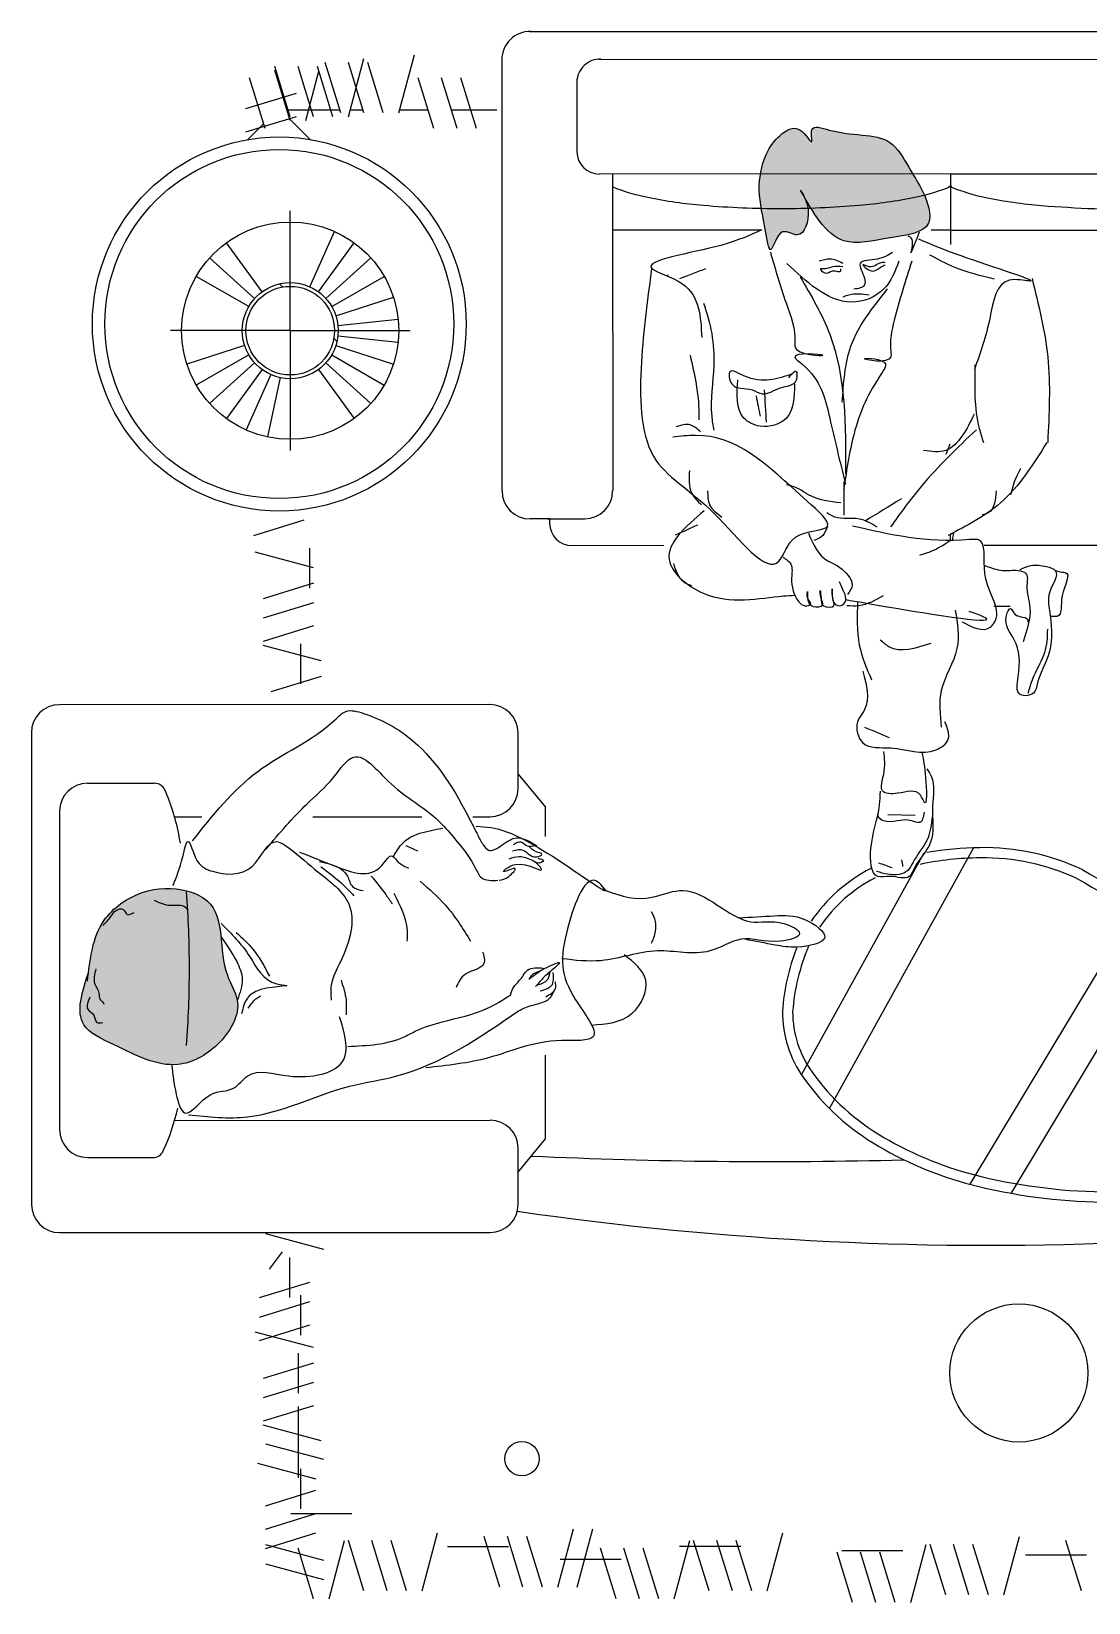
# Model space of a CAD drawing. Header units: millimetres. Extents: x -30782 to 40110, y 35885 to 73818.
# Drawn here: x 23906 to 25510, y 68543 to 70925 of the extents above; entities that cross this region are included whole.
import ezdxf

# ---------------------------------------------------------------- set-up
doc = ezdxf.new("R2010")
doc.units = ezdxf.units.MM

# ---------------------------------------------------------------- blocks, each defined once
blk = doc.blocks.new('A$C32DD204E')
at = {"ltscale": 3}
h = blk.add_hatch(color=256, dxfattribs=at)
edge = h.paths.add_edge_path()
edge.add_spline(control_points=[(248.5, 1171), (279.6, 1188.5), (331.5, 1220.4), (312.1, 1296.2), (303.9, 1374.7), (243.4, 1354.4), (209.2, 1331.9), (147.9, 1299.6), (163.4, 1244.6), (138.6, 1178), (180.2, 1188.1), (136, 1164), (157.4, 1133.7), (185.5, 1110.9), (241.5, 1099.6), (276.6, 1109.9), (350.3, 1120.6), (292.2, 1133.5), (320.4, 1170.6), (274.8, 1182.2), (255.2, 1174.5), (248.5, 1171)], knot_values=[6.92976, 6.92976, 6.92976, 6.92976, 88.633957, 150.80248, 204.81141, 248.139794, 279.389018, 321.893636, 408.375761, 431.643524, 447.144857, 469.07466, 497.305108, 522.125936, 570.063074, 628.708388, 656.922664, 684.873946, 704.64736, 740.083308, 760.727208, 760.727208, 760.727208, 760.727208], degree=3, periodic=0)
h = blk.add_hatch(color=256, dxfattribs=at)
edge = h.paths.add_edge_path()
edge.add_spline(control_points=[(1426.4, 86.6), (1397.7, 90.1), (1345.7, 99.1), (1298.9, 165.8), (1296.3, 225.7), (1328.2, 297.6), (1410.2, 279.3), (1477.3, 324.4), (1540.8, 288.1), (1580.5, 210.8), (1543, 141.8), (1506.8, 60.6), (1456.5, 76.7), (1426.4, 86.6)], knot_values=[11.171972, 11.171972, 11.171972, 11.171972, 83.935274, 146.390702, 207.043537, 236.474222, 338.687878, 374.142978, 438.985032, 497.846364, 587.349285, 634.808067, 704.959464, 704.959464, 704.959464, 704.959464], degree=3, periodic=0)
for p, q in [((0, 755.3, -685.7), (0.2, 2629.6, -685.7)), ((42.1, 861.2, -685.7), (42.7, 2524.3, -685.7)), ((216, 1393.9, -685.7), (216.2, 2524.2, -685.7)), ((301, 1394, -685.7), (301.2, 2504.1, -685.7)), ((779.4, 1940.4, -685.7), (779.4, 1445.2, -685.7)), ((1345.3, 1735.8, -685.7), (1761.4, 1485.6, -685.7)), ((1318.2, 1681.4, -685.7), (1747.5, 1423.2, -685.7)), ((2309.8, 1600.2, 685.7), (2309.8, 1507.6, 685.7)), ((2364.1, 1592.7, -685.7), (2287.7, 1569.2, -685.7)), ((2370, 1475.1, -685.7), (2281.8, 1498.6, -685.7)), ((2370, 1451.5, -685.7), (2293.6, 1428, -685.7)), ((1237.5, 1428.9, -685.7), (1632.1, 1210.6, -685.7)), ((2370, 1422.1, -685.7), (2293.6, 1398.6, -685.7)), ((216, 1394.2, -685.7), (216.2, 861.4, -685.7)), ((216, 1393.9, -685.7), (323, 1394, -685.7)), ((301, 1394.2, -685.7), (301, 1364.8, -685.7)), ((2370, 1386.8, -685.7), (2293.6, 1363.3, -685.7)), ((1188.7, 1340.5), (1187.5, 1298.8)), ((1245.7, 1353.6, -685.7), (1581.4, 1167.9, -685.7)), ((2381.8, 1333.9, -685.7), (2293.6, 1357.4, -685.7)), ((2303.3, 1321.8, 685.7), (2303.3, 1229.3, 685.7)), ((2381.8, 1310.3, -685.7), (2305.3, 1286.8, -685.7)), ((2381.8, 1280.9, -685.7), (2305.3, 1257.4, -685.7)), ((2381.8, 1245.6, -685.7), (2305.3, 1222.1, -685.7)), ((2364.1, 1116.2, -685.7), (2275.9, 1139.7, -685.7)), ((301.1, 1106.9, -685.7), (301.2, 881.5, -685.7)), ((2364.1, 1092.7, -685.7), (2287.7, 1069.2, -685.7)), ((2296.8, 1075.8, 685.7), (2296.8, 983.2, 685.7)), ((2364.1, 1063.3, -685.7), (2287.7, 1039.7, -685.7)), ((2364.1, 1028, -685.7), (2287.7, 1004.4, -685.7)), ((2375.9, 975, -685.7), (2287.7, 998.6, -685.7)), ((370.5, 964.2), (368.9, 965.7)), ((779.5, 959.1, -685.7), (779.6, 820, -685.7)), ((2375.9, 951.5, -685.7), (2299.4, 928, -685.7)), ((2375.9, 922.1, -685.7), (2299.4, 898.6, -685.7)), ((216.2, 881.5, -685.7), (696.3, 881.7, -685.7)), ((2375.9, 886.8, -685.7), (2299.4, 863.3, -685.7)), ((2316.2, 894.5, 685.7), (2316.2, 802, 685.7)), ((738.8, 782.8, -685.7), (738.8, 839.2, -685.7)), ((2358.2, 828, -685.7), (2270, 851.5, -685.7)), ((76.8, 827.3, -685.7), (182.2, 827.3, -685.7)), ((2358.2, 798.5, -685.7), (2270, 822.1, -685.7)), ((739.1, 787, -685.7), (739.1, 756.3, -685.7)), ((739.1, 785.9, -685.7), (745.6, 785.9, -685.7)), ((1125.7, 738.2, -685.7), (1176, 779.7, -685.7)), ((1220.3, 779.7, -685.7), (1176, 779.7, -685.7)), ((1678.7, 779.9, -685.7), (1551.9, 779.9, -685.7)), ((1729.9, 737.7, -685.7), (1678.7, 779.9, -685.7)), ((2358.2, 775, -685.7), (2281.8, 751.5, -685.7)), ((1778.1, 738.4, -685.7), (1693.1, 738.4, -685.7)), ((2358.2, 745.6, -685.7), (2281.8, 722.1, -685.7)), ((1148, 738.2, -685.7), (1062.9, 738.1, -685.7)), ((2297.3, 723.5, 685.7), (2297.3, 631, 685.7)), ((42.8, 713.5, -685.7), (696.6, 713.7, -685.7)), ((1020.4, 695.6, -685.7), (1020.7, 42.5, -685.7)), ((1190.5, 669.7, -685.7), (1190.5, 695.7, -685.7)), ((1650.7, 217.2, -685.7), (1650.6, 695.8, -685.7)), ((1820.9, 42.8, -685.7), (1820.7, 695.9, -685.7)), ((2358.2, 710.3, -685.7), (2281.8, 686.8, -685.7)), ((147, 675, -685.7), (70.5, 651.5, -685.7)), ((147, 645.6, -685.7), (70.5, 622.1, -685.7)), ((147, 610.3, -685.7), (70.5, 586.8, -685.7)), ((2364.1, 592.6, -685.7), (2275.9, 616.2, -685.7)), ((123.5, 557.3, -685.7), (35.3, 580.9, -685.7)), ((453.6, 392.6, -685.7), (453.6, 574.3, -685.7)), ((1190.6, 427.1, -685.7), (1190.6, 592.2, -685.7)), ((431.1, 461.8, -685.7), (402.7, 549.2, -685.7)), ((446, 465, -685.7), (436.4, 556.4, -685.7)), ((461.2, 465, -685.7), (470.8, 556.4, -685.7)), ((476.1, 461.8, -685.7), (504.5, 549.2, -685.7)), ((2364.1, 569.1, -685.7), (2287.7, 545.6, -685.7)), ((123.5, 533.8, -685.7), (47, 510.3, -685.7)), ((417.2, 455.6, -685.7), (371.3, 535.2, -685.7)), ((490, 455.6, -685.7), (536, 535.2, -685.7)), ((2364.1, 539.7, -685.7), (2287.7, 516.2, -685.7)), ((129.3, 480.9, -685.7), (41.1, 504.4, -685.7)), ((123.5, 504.4, -685.7), (47, 480.9, -685.7)), ((404.9, 446.7, -685.7), (343.4, 515, -685.7)), ((502.3, 446.7, -685.7), (563.8, 515, -685.7)), ((2364.1, 504.4, -685.7), (2287.7, 480.9, -685.7)), ((394.8, 435.4, -685.7), (320.4, 489.4, -685.7)), ((512.5, 435.4, -685.7), (586.9, 489.4, -685.7)), ((2247.2, 486.1, 685.7), (2247.2, 393.6, 685.7)), ((123.5, 469.1, -685.7), (47, 445.6, -685.7)), ((129.3, 457.3, -685.7), (52.9, 433.8, -685.7)), ((387.1, 422.2, -685.7), (303.2, 459.6, -685.7)), ((469.9, 463.5, -685.7), (465.2, 458.8, -685.7)), ((2375.9, 451.5, -685.7), (2287.7, 475, -685.7)), ((135.2, 416.2, -685.7), (60.4, 436.1, -685.7)), ((954.3, 439.6, -685.7), (930.7, 351.4, -685.7)), ((977.8, 439.6, -685.7), (1001.3, 363.1, -685.7)), ((1822.4, 354.9, -685.7), (1846, 443.1, -685.7)), ((2136.3, 439.6, -685.7), (2112.8, 351.4, -685.7)), ((2140.9, 354.9, -685.7), (2164.5, 443.1, -685.7)), ((2170.4, 343.2, -685.7), (2193.9, 431.3, -685.7)), ((2235.1, 354.9, -685.7), (2211.5, 431.3, -685.7)), ((2270.4, 354.9, -685.7), (2246.8, 431.3, -685.7)), ((2299.8, 354.9, -685.7), (2276.2, 431.3, -685.7)), ((2293.8, 354.9, -685.7), (2317.3, 443.1, -685.7)), ((2323.2, 354.9, -685.7), (2346.7, 443.1, -685.7)), ((129.3, 427.9, -685.7), (52.9, 404.4, -685.7)), ((163.9, 422.7, -685.7), (132.1, 390.9, -685.7)), ((764.1, 337.3, -685.7), (740.6, 413.7, -685.7)), ((783.1, 421.6), (843.8, 421.6)), ((813.1, 427.8, -685.7), (789.5, 339.6, -685.7)), ((836.6, 427.8, -685.7), (860.1, 351.4, -685.7)), ((866, 427.8, -685.7), (889.5, 351.4, -685.7)), ((901.3, 427.8, -685.7), (924.8, 351.4, -685.7)), ((928.1, 408.1), (988.8, 408.1)), ((1896.4, 421.9, -685.7), (1920, 345.5, -685.7)), ((1915.9, 408.1), (1976.6, 408.1)), ((1925.8, 421.9, -685.7), (1949.4, 345.5, -685.7)), ((1961.1, 421.9, -685.7), (1984.7, 345.5, -685.7)), ((1995.1, 427.8, -685.7), (1971.6, 339.6, -685.7)), ((2018.7, 427.8, -685.7), (2042.2, 351.4, -685.7)), ((2048.1, 427.8, -685.7), (2071.6, 351.4, -685.7)), ((2083.4, 427.8, -685.7), (2106.9, 351.4, -685.7)), ((2178.9, 408.1), (2239.6, 408.1)), ((2375.9, 427.9, -685.7), (2299.4, 404.4, -685.7)), ((129.3, 392.6, -685.7), (52.9, 369.1, -685.7)), ((135.2, 392.6, -685.7), (58.8, 369.1, -685.7)), ((117, 325.5, -685.7), (93.5, 401.9, -685.7)), ((152.3, 325.5, -685.7), (128.8, 401.9, -685.7)), ((453.6, 392.6, -685.7), (271.9, 392.6, -685.7)), ((453.6, 392.6, -685.7), (453.6, 210.9, -685.7)), ((453.6, 392.6, -685.7), (635.4, 392.6, -685.7)), ((1858.6, 391.3), (1919.3, 391.3)), ((2003.6, 404.8), (2064.3, 404.8)), ((2084.5, 404.8), (2145.2, 404.8)), ((2131.7, 404.8), (2192.4, 404.8)), ((387.4, 381, -685.7), (382.7, 376.3, -685.7)), ((520.1, 363, -685.7), (604.1, 325.6, -685.7)), ((524.8, 377.5, -685.7), (614.7, 358.3, -685.7)), ((1849.9, 380.2, -685.7), (1876.3, 360.8, -685.7)), ((147, 354.5, -685.7), (70.5, 331, -685.7)), ((139.9, 352.3, -685.7), (164.1, 328, -685.7)), ((394.8, 349.8, -685.7), (320.4, 295.8, -685.7)), ((404.9, 338.5, -685.7), (343.4, 270.2, -685.7)), ((502.3, 338.5, -685.7), (563.8, 270.2, -685.7)), ((512.5, 349.8, -685.7), (586.9, 295.8, -685.7)), ((417.2, 329.6, -685.7), (371.3, 249.9, -685.7)), ((476.1, 323.4, -685.7), (504.5, 235.9, -685.7)), ((490, 329.6, -685.7), (536, 249.9, -685.7)), ((1190.7, 217.1, -685.7), (1190.7, 258.6, -685.7)), ((1139.7, 85.1, -685.7), (1139.7, 186.8, -685.7)), ((1707.1, 85.3, -685.7), (1707, 184.5, -685.7)), ((1182.2, 42.6, -685.7), (1664.6, 42.8, -685.7)), ((1063.2, 0, -685.7), (1778.4, 0.3, -685.7))]:
    blk.add_line(p, q)
at = {"elevation": -685.7}
for points in [[(234.8, 1392.4, 0.047423), (251.7, 1447.7, 0.029233), (263.9, 1532.1, 0.017749), (270.5, 1692.8, 0.02107)], [(234.8, 1395.5, -0.047423), (251.7, 1340.2, -0.029233), (263.9, 1255.7, -0.02107), (268.9, 1137.6, -0.02107)], [(236, 1394.2, -0.00246), (234.8, 1391.4)], [(268.9, 1137.6, -0.02107), (264, 1019.4, -0.029233), (251.9, 935, -0.045778), (235.8, 881.5, -0.201615)]]:
    blk.add_lwpolyline(points, format="xyb", dxfattribs=at)
for points in [[(119.4, 705.9), (119.4, 637.1)], [(119.4, 601.8), (119.4, 558.4)], [(119.4, 503.2), (119.4, 483.5)], [(119.4, 467.9), (119.4, 387.8)]]:
    blk.add_lwpolyline(points, dxfattribs=at)
for centre, radius in [((2033.7, 1497.8, -685.7), 104.7), ((2163.6, 744, -685.7), 26), ((443.5, 376, -685.7), 283.5), ((443.5, 376, -685.7), 264.6), ((453.6, 392.6, -685.7), 164.7), ((453.6, 392.6, -685.7), 72.8), ((453.6, 392.6, -685.7), 67.2)]:
    blk.add_circle(centre, radius)
for centre, radius, start, end in [((-3160.4, 1453.5, -685.7), 5000.5, 351.7639, 13.5399), ((-174.4, 2435.8, -685.7), 1672.4, 329.7762, 336.5922), ((-174.4, 2435.8, -685.7), 1688, 329.7992, 336.632), ((921.7, 1636.8, -685.7), 837.4, 346.4562, 0), ((921.7, 1636.8, -685.7), 853, 346.4562, 0), ((1584.9, 1445.2, -685.7), 347.6, 154.6827, 181.0708), ((1584.9, 1445.2, -685.7), 332, 154.7964, 181.089), ((1699.8, 1441.1, -685.7), 462.4, 180.2965, 190.3289), ((1699.8, 1441.1, -685.7), 446.9, 180.283, 192.0106), ((1200.1, 1569.7, -685.7), 551.1, 329.8198, 346.4562), ((1200.1, 1569.7, -685.7), 566.7, 329.8198, 346.4562), ((464.9, -539.7), 1961.2, 81.0036, 81.3607), ((631.8, -596.5), 1995.1, 85.9802, 86.2563), ((-6034.3, 1118.6, -685.7), 7747.5, 357.33463, 1.51542), ((1375.6, 1467.7, -685.7), 348.1, 305.4606, 329.8198), ((1486, 1384.5, -685.7), 244, 207.1509, 235.8302), ((1486, 1384.5, -685.7), 228.4, 207.3492, 235.7987), ((1375.6, 1467.7, -685.7), 363.7, 305.4606, 329.8198), ((1509.1, 1466.2, -685.7), 312.4, 247.051, 265.7344), ((1485.3, 1313.6, -685.7), 174.6, 270, 305.4606), ((1485.3, 1313.6, -685.7), 159, 270.2019, 305.4606), ((1509.1, 1466.2, -685.7), 328, 248.6473, 265.8394), ((696.3, 839.1, -685.7), 42.5, 0.0228, 90.0228), ((77.2, 862.5, -685.7), 35.2, 177.8872, 269.238), ((182.2, 861.4, -685.7), 34, 270.0228, 0.0228), ((745.5, 820, -685.7), 34, 270.0228, 0.0228), ((42.9, 756.4, -685.7), 42.9, 178.4457, 269.7882), ((696.5, 756.3, -685.7), 42.5, 270.0228, 0.0228), ((1693.1, 695.9, -685.7), 42.5, 90.0228, 180.0228), ((1778.1, 695.9, -685.7), 42.5, 0.0228, 90.0228), ((1063, 695.6, -685.7), 42.5, 90.0228, 180.0228), ((1148, 695.6, -685.7), 42.5, 0.0228, 90.0228), ((1421.2, -1279.2, -685.7), 1518.9, 90.0228, 94.419), ((1421.2, -1279.2, -685.7), 1518.9, 85.6266, 90.0228), ((1280.5, -94.8, -685.7), 324.6, 100.5374, 113.7374), ((1364.6, -547, -685.7), 784.5, 99.8363, 100.5374), ((1560.9, -94.7, -685.7), 324.6, 65.1817, 77.2735), ((1156.7, 186.8, -685.7), 17, 113.7374, 180.0228), ((1690, 184.5, -685.7), 17, 0.0228, 65.1817), ((1182.2, 85.1, -685.7), 42.5, 180.0228, 270.0228), ((1664.6, 85.3, -685.7), 42.5, 270.0228, 0.0228), ((1063.2, 42.5, -685.7), 42.5, 180.0228, 270.0228), ((1778.4, 42.8, -685.7), 42.5, 270.0228, 0.0228)]:
    blk.add_arc(centre, radius, start, end)
at = {"ltscale": 3}
for centre, radius, start, end in [((1357, 906.6), 40.6, 79.5148, 123.0894), ((1352, 880), 67.7, 63.6392, 79.5148)]:
    blk.add_arc(centre, radius, start, end, dxfattribs=at)
for points, knots in [([(817.1, 1553), (818.2, 1556.2), (819.7, 1561), (820, 1579.5), (854.5, 1556.5), (888.8, 1565.3), (887.1, 1549.5), (886.7, 1545.6)], [0, 0, 0, 0, 9.109215, 13.285838, 44.707752, 72.752889, 81.852859, 81.852859, 81.852859, 81.852859]), ([(815.6, 1499.7), (813.2, 1505.1), (807.5, 1517.9), (809.7, 1535.9), (818.3, 1563.8), (849.5, 1539.3), (888.8, 1546.3), (939.9, 1551.3), (976, 1527), (1006.1, 1522.5), (1011, 1491), (964.4, 1500), (925.8, 1499.2), (898.4, 1471.9), (869.3, 1485.1), (891, 1492.1), (886, 1512.2), (894.6, 1511.6), (895.6, 1511.5)], [0, 0, 0, 0, 15.214729, 36.055512, 48.857472, 79.738512, 103.122769, 157.685733, 206.194273, 214.411126, 234.296897, 257.825245, 307.464974, 341.56748, 352.042995, 362.192251, 380.803332, 383.401633, 383.401633, 383.401633, 383.401633]), ([(314.5, 1345.5), (321.9, 1362.7), (341.1, 1407.4), (387.3, 1556.5), (369.3, 1464.2), (445.2, 1454.4), (487.7, 1439.1), (511.9, 1430.4)], [0, 0, 0, 0, 60.518576, 156.742964, 182.299185, 237.275016, 309.902587, 309.902587, 309.902587, 309.902587]), ([(374.5, 1517.7), (413.9, 1527.5), (495.5, 1547.9), (579.6, 1543.7), (622.9, 1541.5)], [0, 0, 0, 0, 106.409885, 220.025525, 220.025525, 220.025525, 220.025525]), ([(623, 1540.2), (656.5, 1519.3), (716.8, 1481.5), (749.4, 1418.6), (764, 1390.6)], [0, 0, 0, 0, 101.553402, 183.196527, 183.196527, 183.196527, 183.196527]), ([(906, 1541.1), (918.1, 1540.7), (943.5, 1539.6), (973.1, 1520.3), (994.7, 1514.1), (1003.7, 1511.5)], [0, 0, 0, 0, 31.421868, 65.723795, 90.374568, 90.374568, 90.374568, 90.374568]), ([(809.7, 1446.3), (813.1, 1455.2), (819.4, 1471.8), (815.4, 1492.1), (820.4, 1513), (846.6, 1507.3), (878.7, 1519.8), (907.7, 1510), (925.2, 1504.1)], [0, 0, 0, 0, 24.284632, 45.084884, 56.190964, 71.83444, 101.967681, 148.338712, 148.338712, 148.338712, 148.338712]), ([(662.7, 1500.2), (666.7, 1498), (679.3, 1491.4), (693.1, 1487.5), (702.4, 1484.9)], [0, 0, 0, 0, 12.001288, 37.458402, 37.458402, 37.458402, 37.458402]), ([(871.9, 1484.8), (871.9, 1477.9), (871.9, 1469.5), (871.9, 1461.1), (871.9, 1459.6)], [0, 0, 0, 0, 18.199941, 22.100035, 22.100035, 22.100035, 22.100035]), ([(338.4, 1362.4), (345, 1374.5), (361.7, 1405.4), (370, 1439.6), (375.1, 1460.4)], [0, 0, 0, 0, 36.019014, 92.081432, 92.081432, 92.081432, 92.081432]), ([(696.3, 1463.4), (710.4, 1462.2), (728.4, 1460.6), (732.2, 1445.3), (733, 1442)], [0, 0, 0, 0, 31.408902, 39.899476, 39.899476, 39.899476, 39.899476]), ([(895.2, 1411.9), (903.3, 1427.4), (912.7, 1445.6), (880, 1477.1), (837.9, 1433.9), (767.6, 1451.2), (776.7, 1361.9), (762.8, 1301.5), (749.8, 1245.2)], [0, 0, 0, 0, 37.77004, 44.330448, 112.206702, 158.127425, 169.373671, 326.046663, 326.046663, 326.046663, 326.046663]), ([(861.3, 1235.3), (864.2, 1253), (878.2, 1331.2), (903.8, 1491.5), (882.2, 1430.6), (879.3, 1422.5)], [229.252261, 229.252261, 229.252261, 229.252261, 259.312026, 344.867622, 358.082672, 358.082672, 358.082672, 358.082672]), ([(505.6, 1431.2), (538.2, 1430.5), (578.2, 1429.6), (616, 1441.7), (623, 1444)], [0, 0, 0, 0, 84.476355, 104.032988, 104.032988, 104.032988, 104.032988]), ([(580.1, 1429.8), (591.5, 1424.4), (612.6, 1414.6), (640.6, 1388.2), (637, 1365), (635.1, 1353.2)], [0, 0, 0, 0, 33.626167, 62.160116, 91.695701, 91.695701, 91.695701, 91.695701]), ([(603.8, 1433.3), (631.3, 1404.4), (676.7, 1356.7), (730.1, 1318.2), (751.2, 1303)], [0, 0, 0, 0, 104.676597, 172.875133, 172.875133, 172.875133, 172.875133]), ([(877.4, 1401.3), (897.1, 1404.5), (939.9, 1411.6), (993.7, 1373.5), (1035.6, 1378.1), (1054.5, 1380.1)], [0, 0, 0, 0, 51.063738, 110.501338, 159.193788, 159.193788, 159.193788, 159.193788]), ([(772.8, 1393), (778.4, 1384.1), (787.5, 1369.7), (792.4, 1353.3), (794.2, 1347.1)], [0, 0, 0, 0, 27.640179, 44.620551, 44.620551, 44.620551, 44.620551]), ([(969.9, 1261.1), (990.7, 1266.8), (1019.1, 1274.6), (1048.1, 1247.4), (1089.5, 1258.3), (1081.3, 1314.7), (1101.6, 1357.4), (1073.7, 1397.1), (1055.9, 1389.4), (1046.5, 1385.4)], [0, 0, 0, 0, 51.063966, 69.760857, 98.442485, 136.21289, 196.583877, 217.96974, 241.616381, 241.616381, 241.616381, 241.616381]), ([(240.5, 1166.5), (274.5, 1185.5), (332.2, 1217.8), (312.1, 1296.2), (303.9, 1374.7), (243.4, 1354.4), (209.2, 1331.9), (147.9, 1299.6), (163.4, 1244.6), (138.6, 1178), (180.2, 1188.1), (136, 1164), (157.4, 1133.7), (185.5, 1110.9), (241.5, 1099.6), (276.6, 1109.9), (350.3, 1120.6), (292.2, 1133.5), (320.4, 1170.6), (269.8, 1183.5), (249.6, 1171.8), (240.5, 1166.5)], [0, 0, 0, 0, 88.633957, 150.80248, 204.81141, 248.139794, 279.389018, 321.893636, 408.375761, 431.643524, 447.144857, 469.07466, 497.305108, 522.125936, 570.063074, 628.708388, 656.922664, 684.873946, 704.64736, 740.083308, 769.084366, 769.084366, 769.084366, 769.084366]), ([(927.6, 1364.2), (935.3, 1341.3), (945, 1312.2), (926.2, 1291.8), (922.3, 1287.5)], [0, 0, 0, 0, 55.878701, 70.732003, 70.732003, 70.732003, 70.732003]), ([(1094.1, 1351), (1103.8, 1352.9), (1123.3, 1356.8), (1183.4, 1359.1), (1146, 1345.7), (1156.4, 1319.3), (1156, 1283.3), (1121, 1296.3), (1102.2, 1294.1), (1091.5, 1292.8)], [0, 0, 0, 0, 32.791493, 65.856029, 77.112898, 107.365096, 127.973901, 150.397914, 180.540849, 180.540849, 180.540849, 180.540849]), ([(1118, 1358.2), (1121.8, 1360.9), (1138, 1372), (1178.1, 1363), (1230.2, 1373), (1257, 1342.7), (1288.6, 1331.3), (1278.1, 1306), (1286.4, 1273), (1223.1, 1270.5), (1188.8, 1286.7), (1158.9, 1287.5), (1151.8, 1287.7)], [0, 0, 0, 0, 12.05449, 50.662285, 100.751119, 139.349436, 152.871984, 178.39508, 194.636814, 232.879132, 291.995735, 310.219291, 310.219291, 310.219291, 310.219291]), ([(1190.6, 1366.4), (1202.4, 1365), (1228.5, 1361.8), (1250.9, 1340.1), (1273.6, 1330.7), (1281.3, 1309.2), (1276.7, 1293.2), (1273.5, 1281.9)], [0, 0, 0, 0, 30.578618, 67.353333, 79.611572, 92.413964, 122.566762, 122.566762, 122.566762, 122.566762]), ([(309.6, 1329.3), (310.5, 1331), (315, 1339.5), (351.8, 1328.4), (322, 1340.1), (304, 1347.2)], [0, 0, 0, 0, 4.957486, 24.33421, 53.851131, 53.851131, 53.851131, 53.851131]), ([(348, 1335.2), (378.1, 1325.8), (423.4, 1311.5), (470.9, 1300.8), (505.7, 1306.7), (492.8, 1231.6), (496.4, 1304.6), (545.6, 1270.4), (599.6, 1246.5), (663.3, 1236.7), (694.3, 1232)], [0, 0, 0, 0, 82.179012, 124.172551, 131.128421, 166.009294, 194.708047, 207.195703, 291.828264, 372.00922, 372.00922, 372.00922, 372.00922]), ([(1183.4, 1354.2), (1190.9, 1352.9), (1203.6, 1350.5), (1189.2, 1323.8), (1204.2, 1303.5), (1191.8, 1283.5), (1185.8, 1284.4), (1183.1, 1284.9)], [0, 0, 0, 0, 15.405528, 26.125312, 63.82535, 72.147315, 78.642841, 78.642841, 78.642841, 78.642841]), ([(348.4, 1315.8), (363.7, 1309.9), (395.9, 1297.5), (418.6, 1242), (392.1, 1188.2), (365.5, 1160.4), (351.7, 1146)], [0, 0, 0, 0, 41.941762, 88.289003, 137.229401, 190.028503, 190.028503, 190.028503, 190.028503]), ([(335.3, 1306), (339.3, 1299.3), (347.7, 1285.3), (345.8, 1247.6), (369.4, 1263.9), (388.2, 1265.3), (389.8, 1254.3), (390.8, 1247.2)], [0, 0, 0, 0, 21.811235, 45.429417, 66.268319, 74.855405, 90.278481, 90.278481, 90.278481, 90.278481]), ([(350.6, 1295.1), (350.5, 1293), (349.7, 1284.3), (361.3, 1275.9), (349.4, 1255.1), (369.1, 1276.1), (357.7, 1286), (354.6, 1293), (353.7, 1295.1)], [0, 0, 0, 0, 5.37014, 22.350864, 30.841366, 44.263375, 58.721741, 64.724876, 64.724876, 64.724876, 64.724876]), ([(390.3, 1298.1), (418.1, 1276), (468.7, 1235.6), (533, 1231.3), (562.2, 1229.4)], [0, 0, 0, 0, 90.713488, 165.812862, 165.812862, 165.812862, 165.812862]), ([(855.4, 1292), (862.2, 1280.1), (872.2, 1262.7), (871, 1243.1), (870.7, 1236.9)], [0, 0, 0, 0, 34.902027, 51.012448, 51.012448, 51.012448, 51.012448]), ([(399.6, 1270.6), (398.4, 1260.2), (396.8, 1246.5), (401.5, 1233.8), (402.6, 1230.8)], [0, 0, 0, 0, 26.8507, 35.340922, 35.340922, 35.340922, 35.340922]), ([(751.4, 1282.8), (746.1, 1274), (734.5, 1254.2), (741, 1225.1), (732.3, 1210.3), (730, 1206.3)], [0, 0, 0, 0, 26.441749, 58.774114, 70.780485, 70.780485, 70.780485, 70.780485]), ([(864.1, 1253.2), (886.5, 1252.3), (927.8, 1250.7), (965.7, 1266.9), (983.1, 1274.3)], [0, 0, 0, 0, 58.013512, 107.149157, 107.149157, 107.149157, 107.149157]), ([(760.7, 1178.5), (777.8, 1186), (795.8, 1193.8), (808.8, 1220.7), (817.6, 1235.9), (839.6, 1248.1), (848.9, 1241.2), (853.6, 1237.7)], [0, 0, 0, 0, 45.537019, 47.905206, 78.191519, 91.952902, 106.155728, 106.155728, 106.155728, 106.155728]), ([(334.8, 1120.9), (360.4, 1128.3), (405.8, 1141.5), (452.6, 1160.2), (491.3, 1155.9), (493, 1241.6), (484.9, 1142.7), (524.3, 1197.5), (588.2, 1210.9), (652.5, 1226.4), (686.4, 1234.7)], [0, 0, 0, 0, 70.409867, 124.986685, 129.624235, 168.516696, 205.713361, 218.8346, 299.734666, 390.28545, 390.28545, 390.28545, 390.28545]), ([(351.7, 1230.9), (348.5, 1224.4), (342.8, 1212.8), (346.7, 1200.5), (348.4, 1195)], [0, 0, 0, 0, 18.113831, 32.718438, 32.718438, 32.718438, 32.718438]), ([(356.8, 1230.8), (356.3, 1225.5), (355.3, 1214.9), (360.7, 1205.6), (359.1, 1194), (370.8, 1206.3), (359, 1213.3), (366.7, 1228.5), (361, 1227.9), (359.8, 1227.7)], [0, 0, 0, 0, 13.425536, 27.116244, 29.801129, 37.393081, 48.463136, 59.203416, 61.886553, 61.886553, 61.886553, 61.886553]), ([(371.8, 1165.9), (400.4, 1182.7), (490.8, 1235.8), (597.5, 1235.1), (670.5, 1234.7)], [0, 0, 0, 0, 86.085059, 272.751702, 272.751702, 272.751702, 272.751702]), ([(714.7, 1227.7), (712.6, 1210.6), (709.9, 1187.3), (691.9, 1163.5), (688.8, 1151.4), (687.1, 1145.1)], [0, 0, 0, 0, 44.281186, 59.934993, 76.915365, 76.915365, 76.915365, 76.915365]), ([(796.9, 1139.9), (800.1, 1144.8), (807.4, 1155.9), (834.8, 1150.8), (858.6, 1157), (872.2, 1171.5), (868.5, 1186.6), (860.5, 1174.8), (843.8, 1177.9), (862.3, 1176.4), (874.3, 1181.8), (871.9, 1204.3), (860, 1196.4), (840.8, 1196.3), (860.8, 1197.9), (873.3, 1198.7), (874, 1221), (859.5, 1214.2), (834.1, 1215.5), (865.4, 1212.3), (872.4, 1225.4), (866.1, 1236.7), (854.1, 1234.8), (844.5, 1230), (838, 1227.2), (834.3, 1225.6)], [0, 0, 0, 0, 14.245589, 32.27085, 65.424938, 75.415665, 83.125969, 92.594533, 101.062211, 108.471373, 123.178778, 136.06387, 144.792436, 155.430033, 166.067631, 176.109786, 189.879186, 198.412834, 212.213818, 230.332194, 238.870274, 247.408355, 257.993066, 266.055047, 276.480967, 276.480967, 276.480967, 276.480967]), ([(359.2, 940.8), (405, 934.5), (496.9, 921.8), (657.2, 922.9), (708.4, 1030.4), (845.8, 1129.3), (754.4, 1150.7), (759.2, 1230.2), (662.8, 1120.6), (605, 1063.1), (613.7, 984.5), (615, 972.8)], [0, 0, 0, 0, 125.422801, 251.68088, 363.259103, 469.510953, 507.917449, 552.801864, 594.966396, 768.088902, 798.341471, 798.341471, 798.341471, 798.341471]), ([(749.9, 1207.5), (755.3, 1205.7), (765.7, 1202.1), (769.7, 1191.9), (771.6, 1186.9)], [0, 0, 0, 0, 14.202992, 27.472435, 27.472435, 27.472435, 27.472435]), ([(1343.7, 1073.5), (1342.6, 1091.5), (1340.7, 1125.6), (1338.5, 1168.8), (1378.1, 1222.7), (1390.8, 1161.5), (1384.6, 1125), (1379.2, 1097.9), (1376.2, 1082.4)], [0, 0, 0, 0, 46.697433, 88.465151, 123.324676, 161.835136, 191.877979, 232.626852, 232.626852, 232.626852, 232.626852]), ([(518.9, 1154.3), (526.9, 1132.1), (537.4, 1103.2), (507.2, 1054.7), (545.6, 1061.6), (538.1, 1089.1), (555, 1112.1), (536.7, 1133.8), (538, 1161.8), (509.4, 1162.3), (519.4, 1153.2), (525, 1148.2)], [0, 0, 0, 0, 64.497154, 84.043581, 100.365205, 128.396624, 142.854646, 168.325592, 192.338234, 203.071238, 216.493247, 216.493247, 216.493247, 216.493247]), ([(534.2, 1157.3), (554.1, 1157.1), (589.5, 1156.6), (603.8, 1109.4), (582.9, 1067.4), (550.3, 1069.9), (528.1, 1071.6)], [0, 0, 0, 0, 46.862522, 83.38104, 107.393682, 159.00759, 159.00759, 159.00759, 159.00759]), ([(726.7, 1020.4), (751.1, 991.9), (795, 940.9), (875.3, 1034.1), (857.4, 1111.5), (854.9, 1152.3), (854.7, 1157.9)], [0, 0, 0, 0, 53.201817, 95.441996, 166.7115, 178.37996, 178.37996, 178.37996, 178.37996]), ([(1299.3, 863.8), (1308, 886.5), (1318.6, 914), (1309.4, 955.4), (1287.5, 1011.9), (1362.9, 1071.8), (1344.1, 1129.9), (1369.3, 1179.2), (1386.1, 1119.1), (1366.1, 1080.1), (1406.2, 1020.5), (1384.3, 946.3), (1413.8, 873.4), (1408.1, 824.6), (1405.7, 804.8)], [0, 0, 0, 0, 60.970115, 74.178445, 111.267097, 210.963126, 255.074467, 279.515708, 307.41666, 359.287359, 403.554034, 473.492101, 549.720465, 601.59141, 601.59141, 601.59141, 601.59141]), ([(300.5, 1107.7), (308.7, 1090.3), (330.5, 1043.9), (351.6, 894), (382, 1013), (432.6, 1015.3), (464.2, 1016.7)], [0, 0, 0, 0, 58.099529, 155.224826, 201.006913, 277.065022, 277.065022, 277.065022, 277.065022]), ([(411.8, 1019.6), (427, 1024.3), (457.8, 1033.9), (515.9, 1036.8), (565, 1028.3), (597.4, 1033.7), (604.5, 1034.9)], [0, 0, 0, 0, 41.657024, 84.672483, 151.807143, 170.780764, 170.780764, 170.780764, 170.780764]), ([(696.3, 1025.7), (703.9, 1025.8), (720.6, 1026), (730.6, 1039.7), (736.1, 1047.2)], [0, 0, 0, 0, 18.973621, 41.74948, 41.74948, 41.74948, 41.74948]), ([(490.8, 999.2), (519.7, 1005.6), (552.1, 1012.8), (585.1, 1012.5), (588.6, 1012.5)], [0, 0, 0, 0, 77.391086, 86.66573, 86.66573, 86.66573, 86.66573]), ([(607.1, 1015.1), (602.5, 1010.1), (592.9, 999.4), (597, 985.4), (599.2, 978.1)], [0, 0, 0, 0, 16.728024, 35.434645, 35.434645, 35.434645, 35.434645]), ([(665.7, 998.2), (677.7, 997.4), (698.1, 996), (712, 1010.5), (717.7, 1016.5)], [0, 0, 0, 0, 29.637545, 50.599936, 50.599936, 50.599936, 50.599936]), ([(806.4, 973.7), (817.2, 977.3), (832.6, 982.5), (838.3, 996.9), (840.1, 1001.2)], [0, 0, 0, 0, 27.630169, 39.636541, 39.636541, 39.636541, 39.636541]), ([(1506.2, 849.1), (1504.6, 871.7), (1501.6, 913.4), (1435.1, 944.4), (1411.3, 913.9), (1399.8, 899.3)], [0, 0, 0, 0, 56.575903, 104.225618, 148.354052, 148.354052, 148.354052, 148.354052]), ([(1204.8, 674.8), (1205.7, 689.1), (1209.7, 751.6), (1334.2, 902.6), (1270.1, 841.7), (1388.3, 800.1), (1443.9, 802.3), (1533.8, 875.3), (1524.6, 770.6), (1559.6, 702.9), (1567.5, 630.9), (1571.2, 598.1)], [0, 0, 0, 0, 42.167956, 184.846032, 188.510605, 261.118314, 357.582537, 412.070511, 453.838275, 554.467695, 638.871943, 638.871943, 638.871943, 638.871943]), ([(1436.7, 754.6), (1431.6, 760.9), (1422.6, 772.2), (1405.8, 809.4), (1424.2, 788.6), (1433.1, 777), (1442.7, 769.2), (1448, 764.8)], [0, 0, 0, 0, 25.892768, 46.183307, 59.392839, 73.451861, 90.844376, 90.844376, 90.844376, 90.844376]), ([(1454.6, 771.5), (1452.3, 779.3), (1448, 793.7), (1433.4, 792), (1426.6, 791.2)], [0, 0, 0, 0, 18.54008, 34.34859, 34.34859, 34.34859, 34.34859]), ([(1463.3, 780.1), (1459.8, 786.6), (1454.5, 796.5), (1444.2, 795.2), (1440.6, 794.8)], [0, 0, 0, 0, 16.968689, 25.728505, 25.728505, 25.728505, 25.728505]), ([(1484.6, 738.9), (1481.6, 745.2), (1474.5, 760.5), (1471.1, 786), (1456, 792.4), (1450.6, 794.8)], [0, 0, 0, 0, 18.740722, 44.970985, 59.745283, 59.745283, 59.745283, 59.745283]), ([(1218.4, 676.9), (1223.2, 679.4), (1231.2, 683.6), (1246.3, 695.5), (1231.8, 715.6), (1217.1, 738.3), (1228.1, 756.3), (1234.4, 766.5)], [0, 0, 0, 0, 14.897426, 24.638003, 44.249327, 65.81281, 94.158391, 94.158391, 94.158391, 94.158391]), ([(1234.4, 766.5), (1235.6, 760.9), (1237.7, 752), (1226.1, 742.5), (1230.5, 735.3), (1233.1, 731.2)], [0, 0, 0, 0, 13.770952, 22.047872, 32.93541, 32.93541, 32.93541, 32.93541]), ([(1242.2, 729.9), (1240.7, 735.4), (1237.1, 749.3), (1256.2, 758.7), (1246.7, 779), (1243.7, 762.6), (1238.7, 758), (1235.9, 755.4)], [0, 0, 0, 0, 13.81853, 34.349896, 42.048978, 50.626809, 61.603847, 61.603847, 61.603847, 61.603847]), ([(1286.8, 709.7), (1285.8, 714.2), (1283.9, 723.2), (1262.2, 742.3), (1280.9, 705.6), (1248.4, 742.3), (1280.4, 780.7), (1262.2, 768.8), (1255.4, 758.3), (1249.3, 741.3), (1253, 729.3), (1254.6, 724)], [0, 0, 0, 0, 13.622009, 27.045047, 42.301032, 59.74223, 94.71225, 98.491569, 110.440566, 128.701216, 142.844466, 142.844466, 142.844466, 142.844466]), ([(1253.4, 768.2), (1254.3, 772.5), (1256.4, 781.6), (1262.5, 768.1), (1259.2, 764.5), (1258.1, 763.5)], [0, 0, 0, 0, 7.980072, 16.932683, 20.710806, 20.710806, 20.710806, 20.710806]), ([(1460.8, 726.5), (1456.3, 728), (1446.4, 731.4), (1435.3, 745.4), (1416.8, 751.9), (1420.5, 787.5), (1425.8, 764.3), (1431.5, 757.8), (1435, 755.6), (1436.7, 754.6)], [0, 0, 0, 0, 12.228513, 27.193094, 45.006155, 62.152179, 75.922416, 81.425571, 86.507745, 86.507745, 86.507745, 86.507745]), ([(1446, 765.9), (1444.7, 770.8), (1442.8, 778), (1437.4, 782.8), (1435.6, 784.3)], [0, 0, 0, 0, 12.899473, 18.839157, 18.839157, 18.839157, 18.839157]), ([(1642.3, 238.3), (1645.5, 268.6), (1654.5, 353.3), (1600.2, 452.9), (1580, 600.7), (1525.2, 680), (1484.6, 738.9)], [0, 0, 0, 0, 78.836785, 220.670789, 284.620897, 468.343596, 468.343596, 468.343596, 468.343596]), ([(1538.7, 480), (1537.3, 509.7), (1535.6, 546.2), (1511, 589.6), (1497.9, 632.3), (1488.3, 683.6), (1468, 715.2), (1460.8, 726.5)], [0, 0, 0, 0, 76.228588, 93.60718, 130.36676, 193.495034, 228.582316, 228.582316, 228.582316, 228.582316]), ([(1243.2, 658), (1251.1, 663.3), (1263.6, 671.9), (1287.9, 682.2), (1287.2, 698.2), (1286.7, 707.6)], [0, 0, 0, 0, 25.616728, 40.995926, 63.070156, 63.070156, 63.070156, 63.070156]), ([(1227, 244.5), (1188.4, 275.1), (1111.6, 335.8), (1074.1, 431.6), (1026, 478.1), (1039.6, 525.5), (1080.9, 600), (1159.3, 647.8), (1210.9, 673.2), (1218.4, 676.9)], [0, 0, 0, 0, 126.89883, 252.166699, 268.447012, 291.91585, 367.798424, 497.771558, 519.675303, 519.675303, 519.675303, 519.675303]), ([(1395, 684.3), (1401.7, 686.3), (1420.5, 691.7), (1423.9, 655.8), (1441.6, 647.6), (1449.3, 644.1)], [0, 0, 0, 0, 15.981012, 44.422669, 65.960047, 65.960047, 65.960047, 65.960047]), ([(1239.4, 356), (1215.5, 376.2), (1176.8, 409), (1138.6, 455.6), (1079.7, 492.7), (1151.6, 548.5), (1181.6, 608.8), (1224, 642.6), (1243.2, 658)], [0, 0, 0, 0, 80.80909, 130.775511, 169.211303, 225.758914, 301.315819, 364.276194, 364.276194, 364.276194, 364.276194]), ([(1288.3, 589.8), (1299.9, 603.2), (1326.1, 633.3), (1360, 654.4), (1378.9, 666.2)], [0, 0, 0, 0, 46.172455, 104.424665, 104.424665, 104.424665, 104.424665]), ([(1250.1, 549.6), (1243.7, 553.3), (1217.4, 568.3), (1212, 600.1), (1207.9, 624)], [0, 0, 0, 0, 19.085058, 77.715078, 77.715078, 77.715078, 77.715078]), ([(1244.1, 406.9), (1251.2, 424.8), (1266.2, 463), (1288.6, 520.9), (1244, 544.7), (1258.1, 554.6), (1263.8, 562.3), (1266.9, 569), (1268.2, 571.8)], [0, 0, 0, 0, 53.059535, 113.04795, 131.800676, 139.285566, 150.580969, 158.469393, 158.469393, 158.469393, 158.469393]), ([(1306.4, 549.6), (1324.8, 559), (1348, 570.8), (1373.5, 569.9), (1378.9, 569.7)], [0, 0, 0, 0, 52.46729, 66.585747, 66.585747, 66.585747, 66.585747]), ([(1280.3, 515.5), (1289.6, 523), (1303.3, 534.1), (1317.8, 544.3), (1322.5, 547.6)], [0, 0, 0, 0, 31.413427, 46.591217, 46.591217, 46.591217, 46.591217]), ([(1258.2, 437.1), (1262.1, 454.5), (1267.6, 478.5), (1299, 484.6), (1301.3, 497.2), (1302.4, 503.4)], [0, 0, 0, 0, 41.814842, 57.597678, 72.667081, 72.667081, 72.667081, 72.667081]), ([(1294.9, 214.9), (1282.5, 219.9), (1263.8, 227.4), (1212.6, 238), (1263.1, 248.2), (1278.2, 283.6), (1282, 339.3), (1216.7, 361.1), (1246.3, 402.8), (1275.8, 435), (1322.2, 499.3), (1396.2, 478.5), (1439.4, 452.7), (1460.7, 454.2), (1468.4, 454.7)], [0, 0, 0, 0, 40.880348, 61.700866, 91.143691, 114.873082, 167.923204, 214.466852, 232.950995, 283.095365, 341.741032, 417.680752, 453.135852, 472.889302, 472.889302, 472.889302, 472.889302]), ([(1266.2, 439.1), (1274, 449.4), (1287.4, 467.3), (1303.6, 482.8), (1310.5, 489.3)], [0, 0, 0, 0, 33.886621, 58.836239, 58.836239, 58.836239, 58.836239]), ([(1438.4, 469.7), (1448.3, 472.9), (1465.4, 478.5), (1483.4, 477.6), (1490.9, 477.2)], [0, 0, 0, 0, 27.147531, 46.900981, 46.900981, 46.900981, 46.900981]), ([(1566.7, 212.7), (1580.3, 214.2), (1603.1, 216.8), (1658.3, 232.4), (1602.5, 266.7), (1609, 306.7), (1568.6, 334.3), (1592.3, 396.6), (1575, 491.6), (1518, 474.7), (1493.6, 467.5)], [0, 0, 0, 0, 39.625932, 66.399645, 109.367011, 140.345835, 165.401676, 219.739472, 296.252236, 353.603905, 353.603905, 353.603905, 353.603905]), ([(1352.2, 287.8), (1367.9, 303.4), (1397.4, 332.7), (1442.8, 352.2), (1447.6, 404.5), (1446.7, 328.3), (1475.7, 321.8), (1489.2, 318.9)], [0, 0, 0, 0, 58.393088, 109.526114, 121.740606, 162.697201, 197.973392, 197.973392, 197.973392, 197.973392]), ([(1365.9, 310.7), (1373.9, 319.6), (1392.9, 340.5), (1417.9, 353.5), (1432.3, 361.1)], [0, 0, 0, 0, 31.248067, 73.627741, 73.627741, 73.627741, 73.627741]), ([(1480.5, 329), (1475.4, 332.5), (1468.1, 337.5), (1463.6, 345), (1462.1, 347.3)], [0, 0, 0, 0, 15.689416, 22.930946, 22.930946, 22.930946, 22.930946]), ([(1439.7, 85.1), (1406.4, 88.8), (1348.3, 95.3), (1298.9, 165.8), (1296.3, 225.7), (1328.2, 297.6), (1410.2, 279.3), (1477.3, 324.4), (1540.8, 288.1), (1580.5, 210.8), (1543, 141.8), (1506.6, 60.3), (1455.8, 77), (1425.3, 87)], [0, 0, 0, 0, 83.935274, 146.390702, 207.043537, 236.474222, 338.687878, 374.142978, 438.985032, 497.846364, 587.349285, 634.808067, 705.826625, 705.826625, 705.826625, 705.826625]), ([(1372.8, 287.8), (1384.7, 296.2), (1404.3, 309.9), (1438.1, 323.7), (1457.5, 316.4), (1467.8, 312.5)], [0, 0, 0, 0, 38.642267, 63.395223, 91.234873, 91.234873, 91.234873, 91.234873]), ([(1317.1, 186.4), (1320.7, 194.2), (1327.6, 209.1), (1322.2, 229.9), (1331.5, 237.2), (1334.4, 237), (1335.4, 236.9)], [0, 0, 0, 0, 22.483571, 42.779574, 47.617419, 50.301561, 50.301561, 50.301561, 50.301561]), ([(1355.3, 108.5), (1350.9, 112.8), (1343.7, 120.1), (1331.6, 126.5), (1327.7, 140.3), (1342.1, 144.2), (1337.7, 151.8), (1335.4, 155.9)], [0, 0, 0, 0, 16.156044, 26.634965, 36.11877, 44.709969, 54.474279, 54.474279, 54.474279, 54.474279]), ([(1421.1, 97.8), (1429.1, 95.7), (1442.3, 92.3), (1455.2, 103.8), (1467, 101.9), (1470.5, 108.3), (1473.6, 109.6), (1474.6, 110)], [0, 0, 0, 0, 20.1757, 33.392446, 41.555809, 47.247785, 50.24837, 50.24837, 50.24837, 50.24837]), ([(1463.9, 88.6), (1470.8, 85.6), (1482.6, 80.6), (1489.2, 96.8), (1504.5, 96.7), (1502.9, 104.9), (1502.2, 108.5)], [0, 0, 0, 0, 16.326725, 27.710838, 37.931003, 45.977913, 45.977913, 45.977913, 45.977913])]:
    blk.add_open_spline(points, degree=3, knots=knots, dxfattribs=at)
for points in [[(625.9, 1393), (631, 1391), (636.1, 1389), (641.2, 1386.9)], [(708.5, 1319.6), (719.8, 1301.2), (731, 1282.8), (742.2, 1264.5)], [(1266.1, 1321.9), (1262.6, 1321.4), (1259.2, 1320.9), (1255.7, 1320.4)], [(1054.5, 1263.7), (1059.8, 1276.1), (1065, 1288.4), (1070.3, 1300.8)], [(1260.2, 1284.9), (1262.6, 1291.8), (1265.1, 1298.7), (1267.6, 1305.6)], [(682.4, 1232.1), (699.3, 1232.1), (716.2, 1232.1), (733.1, 1232.1)], [(856.1, 1197.1), (856.2, 1197.2), (856.2, 1197.4), (856.2, 1197.5)], [(854.8, 1176.7), (854.8, 1176.9), (854.8, 1177.1), (854.8, 1177.3)], [(543.4, 1111.4), (559.7, 1112.5), (576, 1113.5), (592.3, 1114.5)], [(552.5, 1099.2), (562.7, 1101.2), (572.9, 1103.3), (583.1, 1105.3)], [(359.8, 1022.7), (364.9, 1009.4), (370, 996.1), (375.1, 982.9)], [(748.3, 1010.4), (753.4, 999.2), (758.5, 988), (763.6, 976.7)], [(1435.6, 784.3), (1432, 785.2), (1428.4, 786.2), (1424.8, 787.1)], [(1234, 567.7), (1236.7, 573.8), (1239.4, 579.8), (1242.1, 585.8)]]:
    blk.add_open_spline(points, degree=3, dxfattribs=at)

msp = doc.modelspace()

# ---------------------------------------------------------------- block references
at = {"rotation": 270}
msp.add_blockref('A$C32DD204E', (23906.4, 70925.1, 685.7), dxfattribs=at)

doc.saveas('drawing.dxf')
